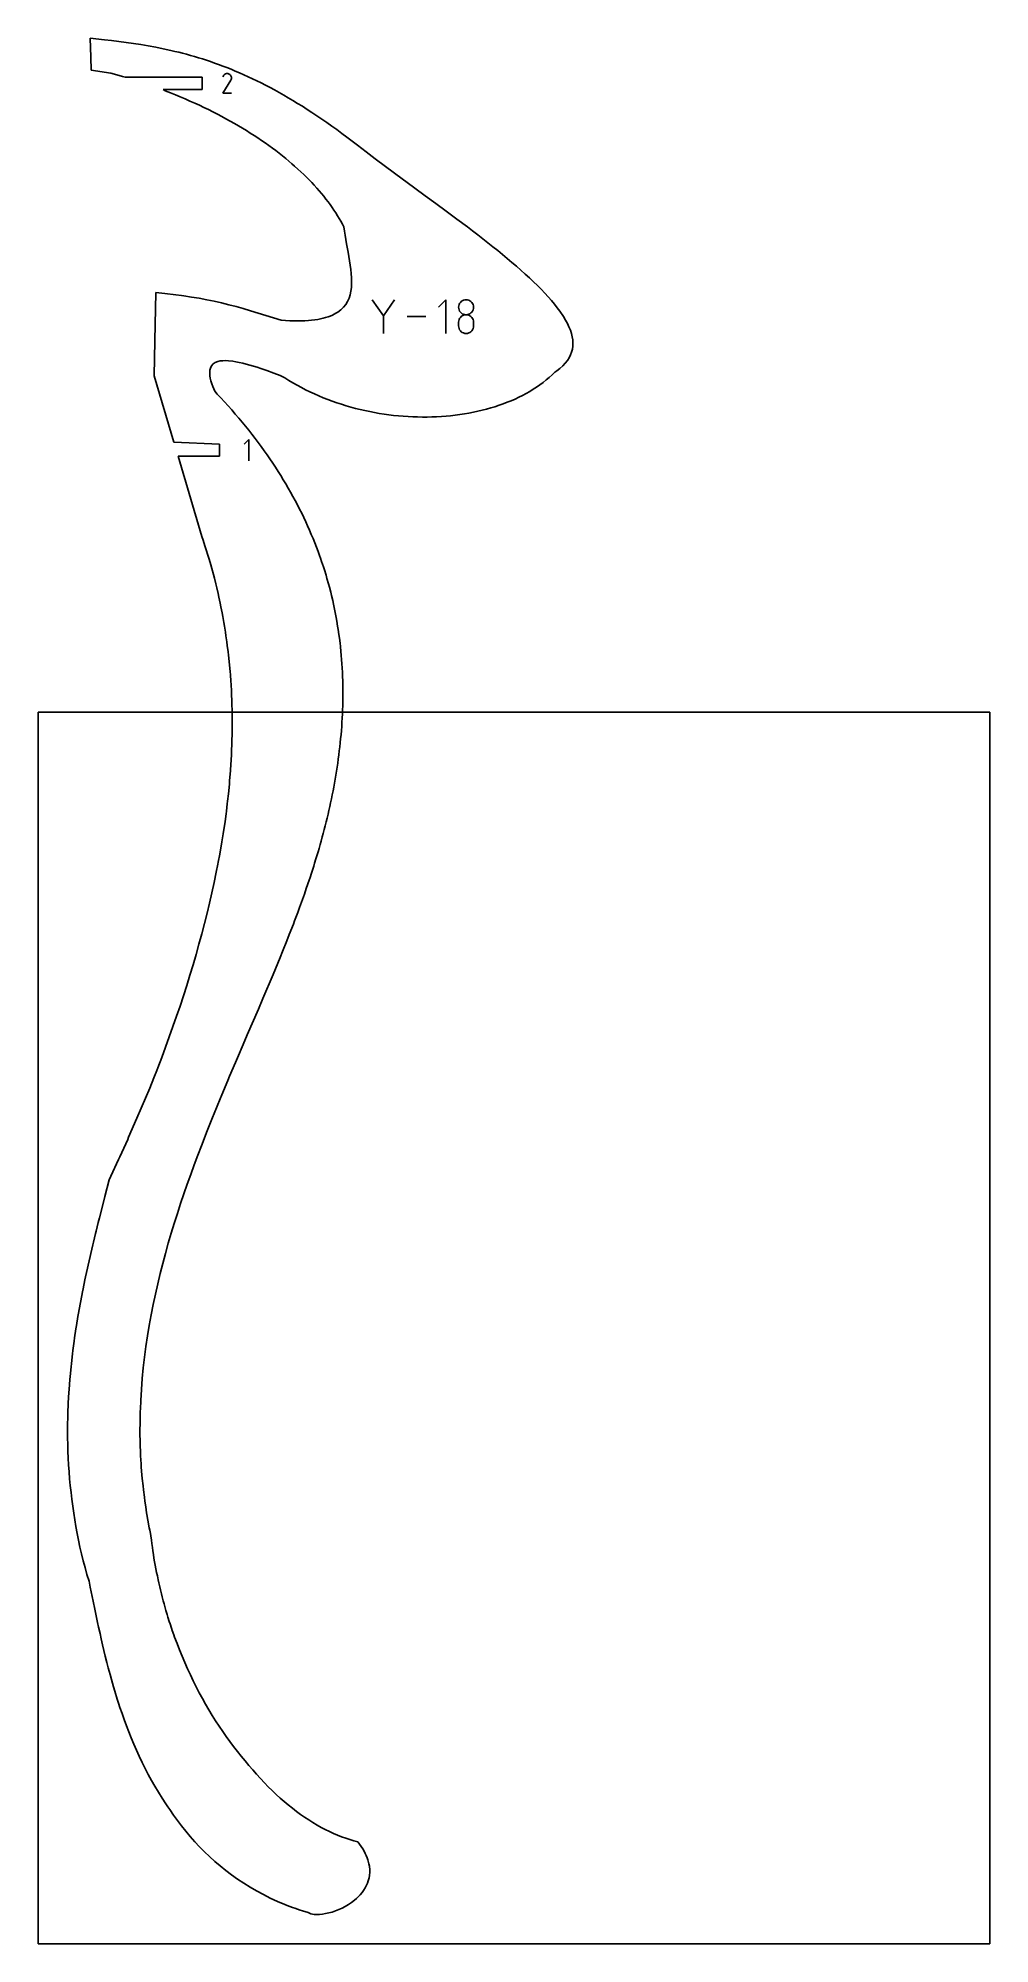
# Model space of a CAD drawing. Extents: x 0 to 216, y 0 to 432.
import ezdxf

# ---------------------------------------------------------------- set-up
doc = ezdxf.new("R2010")
doc.units = 0

msp = doc.modelspace()

# ---------------------------------------------------------------- linework, layer by layer
at = {"layer": 'annotation', "color": 1}
for p, q in [((42.023501, 423.800448), (41.894377, 423.552752)), ((42.125971, 423.945752), (42.023501, 423.800448)), ((42.248912, 424.067047), (42.125971, 423.945752)), ((42.388585, 424.163362), (42.248912, 424.067047)), ((42.541251, 424.233726), (42.388585, 424.163362)), ((42.703171, 424.277166), (42.541251, 424.233726)), ((42.870606, 424.292712), (42.703171, 424.277166)), ((43.039817, 424.279393), (42.870606, 424.292712)), ((43.207065, 424.236237), (43.039817, 424.279393)), ((43.36861, 424.162272), (43.207065, 424.236237)), ((43.513095, 424.059674), (43.36861, 424.162272)), ((43.36861, 424.162272), (43.36861, 424.162272)), ((43.6339, 423.936557), (43.513095, 424.059674)), ((43.729951, 423.796694), (43.6339, 423.936557)), ((43.800174, 423.643859), (43.729951, 423.796694)), ((41.8916, 419.864809), (43.708775, 422.790227)), ((43.85817, 419.864809), (41.8916, 419.864809)), ((43.708775, 422.790227), (43.710947, 422.792915)), ((43.708775, 422.790227), (43.708775, 422.790227)), ((43.710947, 422.792915), (43.71303, 422.795626)), ((43.71303, 422.795626), (43.715038, 422.798383)), ((43.715038, 422.798383), (43.716984, 422.801208)), ((43.716984, 422.801208), (43.718882, 422.804125)), ((43.718882, 422.804125), (43.720746, 422.807156)), ((43.720746, 422.807156), (43.722589, 422.810324)), ((43.722589, 422.810324), (43.724426, 422.813652)), ((43.724426, 422.813652), (43.726269, 422.817163)), ((43.726269, 422.817163), (43.8013, 422.97826)), ((43.726269, 422.817163), (43.726269, 422.817163)), ((43.843494, 423.481824), (43.800174, 423.643859)), ((43.8013, 422.97826), (43.845132, 423.145252)), ((43.858838, 423.314364), (43.843494, 423.481824)), ((43.845132, 423.145252), (43.858838, 423.314364)), ((78.310138, 369.304056), (75.754089, 373.000452)), ((80.865707, 373.000452), (78.310138, 369.304056)), ((92.506809, 373.000212), (90.803256, 371.296179)), ((92.506809, 365.33735), (92.506809, 373.000212)), ((95.486746, 371.88339), (95.407599, 371.596308)), ((95.612746, 372.147991), (95.486746, 371.88339)), ((95.780762, 372.385242), (95.612746, 372.147991)), ((95.985955, 372.590274), (95.780762, 372.385242)), ((96.223491, 372.758219), (95.985955, 372.590274)), ((96.48853, 372.884208), (96.223491, 372.758219)), ((96.776236, 372.963371), (96.48853, 372.884208)), ((97.081772, 372.990841), (96.776236, 372.963371)), ((97.387308, 372.963371), (97.081772, 372.990841)), ((97.081772, 372.990841), (97.081772, 372.990841)), ((97.675014, 372.884208), (97.387308, 372.963371)), ((97.940053, 372.758219), (97.675014, 372.884208)), ((98.177589, 372.590274), (97.940053, 372.758219)), ((98.382782, 372.385242), (98.177589, 372.590274)), ((98.550798, 372.147991), (98.382782, 372.385242)), ((98.676798, 371.88339), (98.550798, 372.147991)), ((98.755945, 371.596308), (98.676798, 371.88339)), ((78.310138, 369.601517), (78.310138, 365.337109)), ((87.930163, 369.168781), (83.740241, 369.168781)), ((95.407599, 371.596308), (95.380142, 371.291614)), ((95.380142, 371.291614), (95.380142, 371.291614)), ((95.380142, 371.291614), (95.407615, 370.985489)), ((95.407599, 368.19001), (95.380142, 367.884028)), ((95.380142, 367.884028), (95.380142, 367.036337)), ((95.486746, 368.478095), (95.407599, 368.19001)), ((95.407615, 370.985489), (95.486802, 370.697293)), ((95.612746, 368.743449), (95.486746, 368.478095)), ((95.486802, 370.697293), (95.612853, 370.431855)), ((95.780762, 368.98124), (95.612746, 368.743449)), ((95.612853, 370.431855), (95.78092, 370.194004)), ((95.985955, 369.186634), (95.780762, 368.98124)), ((95.78092, 370.194004), (95.986153, 369.98857)), ((96.223491, 369.354799), (95.985955, 369.186634)), ((95.986153, 369.98857), (96.223704, 369.820381)), ((96.48853, 369.4809), (96.223491, 369.354799)), ((96.223704, 369.820381), (96.488724, 369.694267)), ((96.776236, 369.560105), (96.48853, 369.4809)), ((96.488724, 369.694267), (96.776363, 369.615057)), ((97.081772, 369.587581), (96.776236, 369.560105)), ((96.776363, 369.615057), (97.081772, 369.587581)), ((97.081772, 369.587581), (97.387181, 369.615057)), ((97.387308, 369.560121), (97.081772, 369.587581)), ((97.081772, 369.587581), (97.081772, 369.587581)), ((97.081772, 369.587581), (97.081772, 369.587581)), ((97.387181, 369.615057), (97.67482, 369.694267)), ((97.675014, 369.480955), (97.387308, 369.560121)), ((97.67482, 369.694267), (97.93984, 369.820381)), ((97.940053, 369.354905), (97.675014, 369.480955)), ((97.93984, 369.820381), (98.177391, 369.98857)), ((98.177589, 369.186792), (97.940053, 369.354905)), ((98.177391, 369.98857), (98.382624, 370.194004)), ((98.382782, 368.981438), (98.177589, 369.186792)), ((98.382624, 370.194004), (98.550691, 370.431855)), ((98.550798, 368.743663), (98.382782, 368.981438)), ((98.550691, 370.431855), (98.676742, 370.697293)), ((98.676798, 368.478288), (98.550798, 368.743663)), ((98.676742, 370.697293), (98.755929, 370.985489)), ((98.755945, 368.190137), (98.676798, 368.478288)), ((98.755929, 370.985489), (98.783402, 371.291614)), ((98.783402, 371.291614), (98.755945, 371.596308)), ((98.783402, 367.884028), (98.755945, 368.190137)), ((98.783402, 371.291614), (98.783402, 371.291614)), ((98.783402, 367.036337), (98.783402, 367.884028)), ((98.783402, 367.884028), (98.783402, 367.884028)), ((95.380142, 367.036337), (95.380142, 367.036337)), ((95.380142, 367.036337), (95.407615, 366.730377)), ((95.407615, 366.730377), (95.486802, 366.442623)), ((95.486802, 366.442623), (95.612853, 366.177824)), ((95.612853, 366.177824), (95.78092, 365.940731)), ((95.78092, 365.940731), (95.986153, 365.736094)), ((95.986153, 365.736094), (96.223704, 365.568664)), ((96.223704, 365.568664), (96.488724, 365.443189)), ((96.488724, 365.443189), (96.776363, 365.364421)), ((96.776363, 365.364421), (97.081772, 365.337109)), ((97.081772, 365.337109), (97.387181, 365.364421)), ((97.081772, 365.337109), (97.081772, 365.337109)), ((97.387181, 365.364421), (97.67482, 365.443189)), ((97.67482, 365.443189), (97.93984, 365.568664)), ((97.93984, 365.568664), (98.177391, 365.736094)), ((98.177391, 365.736094), (98.382624, 365.940731)), ((98.382624, 365.940731), (98.550691, 366.177824)), ((98.550691, 366.177824), (98.676742, 366.442623)), ((98.676742, 366.442623), (98.755929, 366.730377)), ((98.755929, 366.730377), (98.783402, 367.036337)), ((47.784134, 341.267373), (46.717033, 340.199971)), ((47.784134, 336.467373), (47.784134, 341.267373))]:
    msp.add_line(p, q, dxfattribs=at)
at = {"layer": 'boundary', "color": 5}
for p, q in [((15.040359, 431.98306), (11.820228, 432.339504)), ((11.820228, 432.339504), (11.994324, 428.041699)), ((11.994324, 428.041699), (12.066761, 425.034757)), ((16.666548, 431.792346), (15.040359, 431.98306)), ((18.303975, 431.589064), (16.666548, 431.792346)), ((19.953281, 431.369939), (18.303975, 431.589064)), ((21.615202, 431.131824), (19.953281, 431.369939)), ((23.29015, 430.871573), (21.615202, 431.131824)), ((24.978934, 430.586024), (23.29015, 430.871573)), ((26.682327, 430.271825), (24.978934, 430.586024)), ((28.401096, 429.925896), (26.682327, 430.271825)), ((30.136153, 429.545271), (28.401096, 429.925896)), ((31.010083, 429.340827), (30.136153, 429.545271)), ((31.888492, 429.126546), (31.010083, 429.340827)), ((32.7713, 428.901967), (31.888492, 429.126546)), ((33.658852, 428.666659), (32.7713, 428.901967)), ((34.551201, 428.420287), (33.658852, 428.666659)), ((35.448506, 428.16248), (34.551201, 428.420287)), ((36.350857, 427.892781), (35.448506, 428.16248)), ((12.066761, 425.034757), (16.493326, 424.382168)), ((16.493326, 424.382168), (17.838316, 424.016094)), ((17.838316, 424.016094), (19.12587, 423.642983)), ((37.258522, 427.610928), (36.350857, 427.892781)), ((38.171429, 427.316352), (37.258522, 427.610928)), ((39.089893, 427.008768), (38.171429, 427.316352)), ((40.013931, 426.687853), (39.089893, 427.008768)), ((40.943881, 426.353089), (40.013931, 426.687853)), ((41.879755, 426.004118), (40.943881, 426.353089)), ((42.821805, 425.640671), (41.879755, 426.004118)), ((43.770183, 425.262166), (42.821805, 425.640671)), ((44.724923, 424.86842), (43.770183, 425.262166)), ((45.686381, 424.458873), (44.724923, 424.86842)), ((46.654588, 424.033451), (45.686381, 424.458873)), ((47.629886, 423.59136), (46.654588, 424.033451)), ((19.12587, 423.642983), (19.763055, 423.451832)), ((19.763055, 423.451832), (37.21347, 423.451833)), ((37.21347, 420.705833), (28.35377, 420.705833)), ((28.35377, 420.705833), (28.853735, 420.363682)), ((28.853735, 420.363682), (30.000114, 419.918916)), ((30.000114, 419.918916), (31.131855, 419.46715)), ((31.131855, 419.46715), (32.24891, 419.007996)), ((37.21347, 423.451833), (37.21347, 420.705833)), ((48.612307, 423.132632), (47.629886, 423.59136)), ((49.602116, 422.656526), (48.612307, 423.132632)), ((50.59939, 422.16299), (49.602116, 422.656526)), ((51.604387, 421.651324), (50.59939, 422.16299)), ((52.617354, 421.121366), (51.604387, 421.651324)), ((53.638401, 420.572848), (52.617354, 421.121366)), ((54.667777, 420.005241), (53.638401, 420.572848)), ((55.705647, 419.418041), (54.667777, 420.005241)), ((56.752243, 418.811198), (55.705647, 419.418041)), ((32.24891, 419.007996), (33.351347, 418.541963)), ((33.351347, 418.541963), (34.439197, 418.068977)), ((34.439197, 418.068977), (35.512454, 417.589331)), ((35.512454, 417.589331), (36.571176, 417.103143)), ((36.571176, 417.103143), (37.615235, 416.610536)), ((37.615235, 416.610536), (38.644809, 416.111703)), ((38.644809, 416.111703), (39.659899, 415.606695)), ((39.659899, 415.606695), (40.660331, 415.095608)), ((40.660331, 415.095608), (41.646179, 414.578849)), ((57.807645, 418.184104), (56.752243, 418.811198)), ((58.872229, 417.536559), (57.807645, 418.184104)), ((59.946083, 416.868183), (58.872229, 417.536559)), ((61.029546, 416.178421), (59.946083, 416.868183)), ((62.122736, 415.467238), (61.029546, 416.178421)), ((63.225749, 414.734042), (62.122736, 415.467238)), ((41.646179, 414.578849), (42.617492, 414.056351)), ((42.617492, 414.056351), (43.574292, 413.52838)), ((43.574292, 413.52838), (44.516384, 412.994885)), ((44.516384, 412.994885), (45.443927, 412.45635)), ((45.443927, 412.45635), (46.356813, 411.912536)), ((46.356813, 411.912536), (47.255059, 411.363756)), ((47.255059, 411.363756), (48.138736, 410.810155)), ((48.138736, 410.810155), (49.007622, 410.251953)), ((64.338912, 413.978423), (63.225749, 414.734042)), ((65.462422, 413.200262), (64.338912, 413.978423)), ((66.596638, 412.399139), (65.462422, 413.200262)), ((67.741527, 411.574614), (66.596638, 412.399139)), ((68.897391, 410.726358), (67.741527, 411.574614)), ((70.064376, 409.854044), (68.897391, 410.726358)), ((49.007622, 410.251953), (49.86177, 409.689233)), ((49.86177, 409.689233), (50.701176, 409.121972)), ((50.701176, 409.121972), (51.525801, 408.550689)), ((51.525801, 408.550689), (52.335665, 407.975118)), ((52.335665, 407.975118), (53.130716, 407.395564)), ((53.130716, 407.395564), (53.910698, 406.812292)), ((53.910698, 406.812292), (54.675919, 406.225302)), ((71.242829, 408.957477), (70.064376, 409.854044)), ((72.432965, 408.036054), (71.242829, 408.957477)), ((74.409628, 406.508571), (72.432965, 408.036054)), ((76.479035, 404.937555), (74.409628, 406.508571)), ((54.675919, 406.225302), (55.426084, 405.634837)), ((55.426084, 405.634837), (56.161313, 405.04087)), ((56.161313, 405.04087), (56.881407, 404.443732)), ((56.881407, 404.443732), (57.58649, 403.843372)), ((57.58649, 403.843372), (58.176219, 403.327649)), ((58.176219, 403.327649), (58.94594, 402.634582)), ((58.94594, 402.634582), (59.600718, 402.026348)), ((80.851082, 401.681491), (76.479035, 404.937555)), ((59.600718, 402.026348), (60.239995, 401.415563)), ((60.239995, 401.415563), (60.863521, 400.802177)), ((60.863521, 400.802177), (61.471551, 400.186834)), ((61.471551, 400.186834), (62.063993, 399.56917)), ((62.063993, 399.56917), (62.640615, 398.949641)), ((62.640615, 398.949641), (63.201563, 398.328108)), ((63.201563, 398.328108), (63.746604, 397.705027)), ((85.457915, 398.299076), (80.851082, 401.681491)), ((87.819694, 396.570358), (85.457915, 398.299076)), ((63.746604, 397.705027), (64.275764, 397.080172)), ((64.275764, 397.080172), (64.789031, 396.454046)), ((64.789031, 396.454046), (65.286438, 395.826481)), ((65.286438, 395.826481), (65.767578, 395.197817)), ((65.767578, 395.197817), (66.232822, 394.568101)), ((66.232822, 394.568101), (66.681966, 393.937376)), ((66.681966, 393.937376), (67.114908, 393.306086)), ((90.204067, 394.821743), (87.819694, 396.570358)), ((92.598327, 393.05721), (90.204067, 394.821743)), ((67.114908, 393.306086), (67.531588, 392.673934)), ((67.531588, 392.673934), (67.932059, 392.04145)), ((67.932059, 392.04145), (68.316058, 391.408524)), ((68.316058, 391.408524), (68.683939, 390.775295)), ((68.683939, 390.775295), (69.035247, 390.142054)), ((69.035247, 390.142054), (69.370089, 389.508717)), ((69.370089, 389.508717), (69.484426, 388.577763)), ((94.989628, 391.280488), (92.598327, 393.05721)), ((97.364759, 389.495382), (94.989628, 391.280488)), ((98.542091, 388.60087), (97.364759, 389.495382)), ((69.484426, 388.577763), (69.618751, 387.623612)), ((69.618751, 387.623612), (69.774166, 386.657743)), ((69.774166, 386.657743), (69.944742, 385.683479)), ((69.944742, 385.683479), (70.297148, 383.771908)), ((99.71016, 387.705609), (98.542091, 388.60087)), ((100.867473, 386.810162), (99.71016, 387.705609)), ((102.012214, 385.915091), (100.867473, 386.810162)), ((103.142375, 385.02059), (102.012214, 385.915091)), ((104.256355, 384.127338), (103.142375, 385.02059)), ((70.297148, 383.771908), (70.64286, 381.82494)), ((70.64286, 381.82494), (70.805334, 380.802684)), ((70.805334, 380.802684), (70.935011, 379.847807)), ((105.352414, 383.23578), (104.256355, 384.127338)), ((106.428647, 382.346213), (105.352414, 383.23578)), ((107.483179, 381.45938), (106.428647, 382.346213)), ((108.514249, 380.575446), (107.483179, 381.45938)), ((109.519817, 379.6951), (108.514249, 380.575446)), ((70.935011, 379.847807), (71.035715, 378.907673)), ((71.035715, 378.907673), (71.1011, 377.985492)), ((71.118446, 376.574322), (71.065956, 375.745144)), ((71.1011, 377.985492), (71.124626, 377.084657)), ((71.124626, 377.084657), (71.118446, 376.574322)), ((110.498254, 378.818691), (109.519817, 379.6951)), ((111.447487, 377.946715), (110.498254, 378.818691)), ((112.365567, 377.079576), (111.447487, 377.946715)), ((113.250647, 376.217758), (112.365567, 377.079576)), ((114.100759, 375.361623), (113.250647, 376.217758)), ((26.718072, 374.607881), (26.491192, 363.69925)), ((27.370392, 374.544831), (26.718072, 374.607881)), ((28.730494, 374.413549), (27.370392, 374.544831)), ((29.326234, 374.346469), (28.730494, 374.413549)), ((30.667915, 374.195551), (29.326234, 374.346469)), ((31.215555, 374.124611), (30.667915, 374.195551)), ((32.539149, 373.953256), (31.215555, 374.124611)), ((33.045922, 373.878655), (32.539149, 373.953256)), ((34.825136, 373.608069), (33.045922, 373.878655)), ((36.561308, 373.312303), (34.825136, 373.608069)), ((38.262624, 372.990862), (36.561308, 373.312303)), ((39.937445, 372.643092), (38.262624, 372.990862)), ((41.594223, 372.268649), (39.937445, 372.643092)), ((43.241605, 371.866838), (41.594223, 372.268649)), ((44.888204, 371.43723), (43.241605, 371.866838)), ((69.79634, 371.938545), (69.296778, 371.302184)), ((70.205509, 372.620929), (69.79634, 371.938545)), ((70.530685, 373.346066), (70.205509, 372.620929)), ((70.778163, 374.110681), (70.530685, 373.346066)), ((70.954446, 374.911475), (70.778163, 374.110681)), ((71.065956, 375.745144), (70.954446, 374.911475)), ((114.914027, 374.511778), (114.100759, 375.361623)), ((115.688476, 373.668718), (114.914027, 374.511778)), ((116.422191, 372.832582), (115.688476, 373.668718)), ((117.113028, 372.00407), (116.422191, 372.832582)), ((117.759174, 371.183688), (117.113028, 372.00407)), ((46.543049, 370.979379), (44.888204, 371.43723)), ((48.214805, 370.492571), (46.543049, 370.979379)), ((49.912537, 369.976397), (48.214805, 370.492571)), ((51.645268, 369.430358), (49.912537, 369.976397)), ((53.422313, 368.853979), (51.645268, 369.430358)), ((55.099736, 368.344969), (53.422313, 368.853979)), ((56.102333, 368.270836), (55.099736, 368.344969)), ((57.065419, 368.217951), (56.102333, 368.270836)), ((57.989548, 368.185991), (57.065419, 368.217951)), ((58.875353, 368.174537), (57.989548, 368.185991)), ((59.723247, 368.183054), (58.875353, 368.174537)), ((60.534149, 368.211224), (59.723247, 368.183054)), ((61.308511, 368.258668), (60.534149, 368.211224)), ((62.047089, 368.324914), (61.308511, 368.258668)), ((62.750354, 368.409655), (62.047089, 368.324914)), ((63.419072, 368.512361), (62.750354, 368.409655)), ((64.054071, 368.632694), (63.419072, 368.512361)), ((64.655961, 368.770231), (64.054071, 368.632694)), ((65.225336, 368.924595), (64.655961, 368.770231)), ((65.763022, 369.095324), (65.225336, 368.924595)), ((66.269711, 369.282015), (65.763022, 369.095324)), ((66.746168, 369.484268), (66.269711, 369.282015)), ((67.56424, 369.90479), (66.746168, 369.484268)), ((68.001346, 370.180562), (67.56424, 369.90479)), ((68.70042, 370.715178), (68.001346, 370.180562)), ((69.296778, 371.302184), (68.70042, 370.715178)), ((118.358717, 370.3716), (117.759174, 371.183688)), ((119.166039, 369.17041), (118.358717, 370.3716)), ((119.640128, 368.381509), (119.166039, 369.17041)), ((120.060635, 367.60255), (119.640128, 368.381509)), ((120.42547, 366.834065), (120.060635, 367.60255)), ((26.491192, 363.69925), (26.319854, 355.691501)), ((120.732887, 366.076455), (120.42547, 366.834065)), ((120.980561, 365.330205), (120.732887, 366.076455)), ((121.162853, 364.595536), (120.980561, 365.330205)), ((121.269369, 363.872451), (121.162853, 364.595536)), ((121.309598, 363.162074), (121.269369, 363.872451)), ((40.183498, 358.740231), (40.799792, 358.98194)), ((40.799792, 358.98194), (41.324383, 359.099359)), ((41.324383, 359.099359), (41.899192, 359.165172)), ((41.899192, 359.165172), (42.519411, 359.183135)), ((42.519411, 359.183135), (43.180546, 359.156603)), ((43.180546, 359.156603), (44.132207, 359.053718)), ((44.132207, 359.053718), (44.872678, 358.936924)), ((44.872678, 358.936924), (45.638694, 358.787518)), ((119.572812, 358.5801), (120.050444, 359.189843)), ((120.050444, 359.189843), (120.448416, 359.815188)), ((120.448416, 359.815188), (120.768798, 360.455693)), ((120.768798, 360.455693), (121.013078, 361.111193)), ((121.013078, 361.111193), (121.183414, 361.781121)), ((121.183414, 361.781121), (121.281628, 362.464805)), ((121.281628, 362.464805), (121.309598, 363.162074)), ((26.319854, 355.691501), (30.771001, 340.71324)), ((38.91709, 356.419378), (38.961602, 356.99668)), ((38.959884, 355.762301), (38.91709, 356.419378)), ((39.060937, 355.163631), (38.959884, 355.762301)), ((38.961602, 356.99668), (39.088865, 357.497714)), ((39.198705, 354.619594), (39.060937, 355.163631)), ((39.088865, 357.497714), (39.334264, 357.993678)), ((39.419495, 353.91569), (39.198705, 354.619594)), ((39.334264, 357.993678), (39.737407, 358.439695)), ((39.737407, 358.439695), (40.183498, 358.740231)), ((45.638694, 358.787518), (46.425452, 358.609122)), ((46.425452, 358.609122), (47.228437, 358.405296)), ((47.228437, 358.405296), (48.042782, 358.179791)), ((48.042782, 358.179791), (48.863753, 357.935925)), ((48.863753, 357.935925), (49.686646, 357.677471)), ((49.686646, 357.677471), (50.506451, 357.40802)), ((50.506451, 357.40802), (51.903996, 356.923772)), ((51.903996, 356.923772), (53.459005, 356.363393)), ((53.459005, 356.363393), (54.90831, 355.826604)), ((54.90831, 355.826604), (55.947476, 355.25016)), ((55.947476, 355.25016), (56.869479, 354.673406)), ((56.869479, 354.673406), (57.804667, 354.116067)), ((114.558935, 354.227811), (115.264077, 354.78352)), ((115.264077, 354.78352), (115.946525, 355.358393)), ((115.946525, 355.358393), (116.605639, 355.952152)), ((116.605639, 355.952152), (117.240894, 356.564932)), ((117.240894, 356.564932), (117.656982, 356.8586)), ((117.656982, 356.8586), (118.371563, 357.409806)), ((118.371563, 357.409806), (119.013819, 357.986718)), ((119.013819, 357.986718), (119.572812, 358.5801)), ((39.661948, 353.277912), (39.419495, 353.91569)), ((39.869149, 352.784476), (39.661948, 353.277912)), ((40.10387, 352.267151), (39.869149, 352.784476)), ((40.578139, 351.6009), (40.10387, 352.267151)), ((41.432648, 350.698751), (40.578139, 351.6009)), ((42.273125, 349.793848), (41.432648, 350.698751)), ((57.804667, 354.116067), (58.752631, 353.578228)), ((58.752631, 353.578228), (59.712761, 353.059925)), ((59.712761, 353.059925), (60.684661, 352.560906)), ((60.684661, 352.560906), (61.667726, 352.081324)), ((61.667726, 352.081324), (62.661361, 351.621087)), ((62.661361, 351.621087), (63.665167, 351.180279)), ((63.665167, 351.180279), (64.678683, 350.759016)), ((64.678683, 350.759016), (65.701135, 350.357005)), ((65.701135, 350.357005), (66.732064, 349.974419)), ((107.299145, 350.080097), (108.179178, 350.464977)), ((108.179178, 350.464977), (109.042275, 350.868883)), ((109.042275, 350.868883), (109.887985, 351.291772)), ((109.887985, 351.291772), (110.715619, 351.733688)), ((110.715619, 351.733688), (111.524432, 352.194498)), ((111.524432, 352.194498), (112.313792, 352.67443)), ((112.313792, 352.67443), (113.083131, 353.173264)), ((113.083131, 353.173264), (113.831743, 353.690982)), ((113.831743, 353.690982), (114.558935, 354.227811)), ((43.099687, 348.886245), (42.273125, 349.793848)), ((43.912266, 347.976007), (43.099687, 348.886245)), ((44.710878, 347.063165), (43.912266, 347.976007)), ((45.495677, 346.147856), (44.710878, 347.063165)), ((46.2666, 345.230135), (45.495677, 346.147856)), ((66.732064, 349.974419), (67.770942, 349.611278)), ((67.770942, 349.611278), (68.817263, 349.267528)), ((68.817263, 349.267528), (69.870357, 348.943109)), ((69.870357, 348.943109), (70.929763, 348.638081)), ((70.929763, 348.638081), (71.994859, 348.352424)), ((71.994859, 348.352424), (73.065043, 348.086042)), ((73.065043, 348.086042), (74.139727, 347.839092)), ((74.139727, 347.839092), (75.218465, 347.611463)), ((75.218465, 347.611463), (76.300488, 347.403131)), ((76.300488, 347.403131), (77.385351, 347.214082)), ((77.385351, 347.214082), (78.472439, 347.044409)), ((78.472439, 347.044409), (79.561054, 346.893946)), ((79.561054, 346.893946), (80.650792, 346.762871)), ((80.650792, 346.762871), (81.740766, 346.65098)), ((81.740766, 346.65098), (82.830618, 346.558354)), ((82.830618, 346.558354), (83.91964, 346.484965)), ((83.91964, 346.484965), (85.00724, 346.430864)), ((85.00724, 346.430864), (86.092779, 346.395971)), ((86.092779, 346.395971), (87.175646, 346.380202)), ((87.175646, 346.380202), (88.255186, 346.383624)), ((88.255186, 346.383624), (89.330845, 346.406344)), ((89.330845, 346.406344), (90.40202, 346.448097)), ((90.40202, 346.448097), (91.467936, 346.509063)), ((91.467936, 346.509063), (92.528134, 346.589234)), ((92.528134, 346.589234), (93.58183, 346.688372)), ((93.58183, 346.688372), (94.628452, 346.806781)), ((94.628452, 346.806781), (95.667394, 346.944256)), ((95.667394, 346.944256), (96.698081, 347.100753)), ((96.698081, 347.100753), (97.719608, 347.276363)), ((97.719608, 347.276363), (98.731675, 347.47113)), ((98.731675, 347.47113), (99.733391, 347.684924)), ((99.733391, 347.684924), (100.724187, 347.917732)), ((100.724187, 347.917732), (101.703429, 348.169541)), ((101.703429, 348.169541), (102.670407, 348.440477)), ((102.670407, 348.440477), (103.624522, 348.730319)), ((103.624522, 348.730319), (104.565102, 349.039274)), ((104.565102, 349.039274), (105.491534, 349.367318)), ((105.491534, 349.367318), (106.403096, 349.714165)), ((106.403096, 349.714165), (107.299145, 350.080097)), ((47.023596, 344.31003), (46.2666, 345.230135)), ((47.766838, 343.387543), (47.023596, 344.31003)), ((48.496268, 342.462848), (47.766838, 343.387543)), ((49.211934, 341.536056), (48.496268, 342.462848)), ((30.771001, 340.71324), (41.124035, 340.240374)), ((41.124035, 337.494373), (31.781785, 337.494373)), ((31.781785, 337.494373), (37.131387, 319.296316)), ((41.124035, 340.240374), (41.124035, 337.494373)), ((49.913924, 340.607086), (49.211934, 341.536056)), ((50.602259, 339.676056), (49.913924, 340.607086)), ((51.276932, 338.743092), (50.602259, 339.676056)), ((51.937955, 337.808118), (51.276932, 338.743092)), ((52.585422, 336.871244), (51.937955, 337.808118)), ((53.219379, 335.932735), (52.585422, 336.871244)), ((53.839842, 334.992364), (53.219379, 335.932735)), ((54.44691, 334.050349), (53.839842, 334.992364)), ((55.040505, 333.106691), (54.44691, 334.050349)), ((55.620822, 332.161469), (55.040505, 333.106691)), ((56.187808, 331.214764), (55.620822, 332.161469)), ((56.741541, 330.266579), (56.187808, 331.214764)), ((57.282169, 329.317009), (56.741541, 330.266579)), ((57.809607, 328.366189), (57.282169, 329.317009)), ((58.323955, 327.414031), (57.809607, 328.366189)), ((58.825334, 326.460607), (58.323955, 327.414031)), ((59.313699, 325.506183), (58.825334, 326.460607)), ((59.789148, 324.550645), (59.313699, 325.506183)), ((60.251771, 323.594065), (59.789148, 324.550645)), ((60.701597, 322.636402), (60.251771, 323.594065)), ((61.138779, 321.677878), (60.701597, 322.636402)), ((61.563199, 320.718527), (61.138779, 321.677878)), ((61.975115, 319.758441), (61.563199, 320.718527)), ((37.131387, 319.296316), (37.423593, 318.423612)), ((37.423593, 318.423612), (37.848477, 317.154465)), ((37.848477, 317.154465), (38.122427, 316.28409)), ((38.122427, 316.28409), (38.524822, 315.005251)), ((62.374453, 318.797564), (61.975115, 319.758441)), ((62.761405, 317.835884), (62.374453, 318.797564)), ((63.136019, 316.873704), (62.761405, 317.835884)), ((63.498215, 315.910894), (63.136019, 316.873704)), ((63.848315, 314.947577), (63.498215, 315.910894)), ((38.524822, 315.005251), (38.780658, 314.137983)), ((38.780658, 314.137983), (39.160775, 312.848772)), ((39.160775, 312.848772), (39.398488, 311.985307)), ((39.398488, 311.985307), (39.756144, 310.685309)), ((64.060069, 314.351782), (63.848315, 314.947577)), ((64.307507, 313.61647), (64.060069, 314.351782)), ((64.707922, 312.426791), (64.307507, 313.61647)), ((64.939327, 311.684033), (64.707922, 312.426791)), ((65.308136, 310.500716), (64.939327, 311.684033)), ((39.756144, 310.685309), (39.97609, 309.826289)), ((39.97609, 309.826289), (40.311493, 308.514818)), ((40.311493, 308.514818), (40.513843, 307.660914)), ((40.513843, 307.660914), (40.826945, 306.337454)), ((65.523461, 309.750376), (65.308136, 310.500716)), ((65.861404, 308.574007), (65.523461, 309.750376)), ((66.060706, 307.815986), (65.861404, 308.574007)), ((66.368521, 306.647181), (66.060706, 307.815986)), ((40.826945, 306.337454), (41.011918, 305.489306)), ((41.011918, 305.489306), (41.302749, 304.153489)), ((41.302749, 304.153489), (41.470668, 303.311661)), ((41.470668, 303.311661), (41.739021, 301.962921)), ((66.551755, 305.8814), (66.368521, 306.647181)), ((66.83013, 304.720515), (66.551755, 305.8814)), ((66.99734, 303.946946), (66.83013, 304.720515)), ((67.247137, 302.794638), (66.99734, 303.946946)), ((67.398175, 302.013174), (67.247137, 302.794638)), ((41.739021, 301.962921), (41.890286, 301.127996)), ((41.890286, 301.127996), (42.136321, 299.765814)), ((42.136321, 299.765814), (42.271257, 298.938349)), ((42.271257, 298.938349), (42.494746, 297.562505)), ((67.620091, 300.869911), (67.398175, 302.013174)), ((67.755051, 300.080608), (67.620091, 300.869911)), ((67.949968, 298.946803), (67.755051, 300.080608)), ((68.068806, 298.149628), (67.949968, 298.946803)), ((42.494746, 297.562505), (42.613775, 296.743033)), ((42.613775, 296.743033), (42.814674, 295.352928)), ((42.814674, 295.352928), (42.918187, 294.541985)), ((42.918187, 294.541985), (43.096318, 293.137261)), ((68.237513, 297.025804), (68.068806, 298.149628)), ((68.340237, 296.220748), (68.237513, 297.025804)), ((68.48363, 295.107263), (68.340237, 296.220748)), ((68.570205, 294.294451), (68.48363, 295.107263)), ((68.689115, 293.191781), (68.570205, 294.294451)), ((43.096318, 293.137261), (43.184785, 292.335358)), ((43.184785, 292.335358), (43.340158, 290.915592)), ((43.340158, 290.915592), (43.414057, 290.123196)), ((43.414057, 290.123196), (43.546476, 288.688128)), ((68.759537, 292.3712), (68.689115, 293.191781)), ((68.854889, 291.279786), (68.759537, 292.3712)), ((68.909227, 290.451539), (68.854889, 291.279786)), ((68.981796, 289.37167), (68.909227, 290.451539)), ((43.546476, 288.688128), (43.606262, 287.905753)), ((43.606262, 287.905753), (43.715637, 286.45489)), ((43.715637, 286.45489), (43.761816, 285.683002)), ((43.761816, 285.683002), (43.84783, 284.216074)), ((69.020026, 288.535885), (68.981796, 289.37167)), ((69.070744, 287.468052), (69.020026, 288.535885)), ((69.092975, 286.624796), (69.070744, 287.468052)), ((69.122867, 285.569295), (69.092975, 286.624796)), ((69.129096, 284.718769), (69.122867, 285.569295)), ((43.84783, 284.216074), (43.880956, 283.455137)), ((43.880956, 283.455137), (43.943748, 281.971697)), ((43.943748, 281.971697), (43.964354, 281.22215)), ((43.964354, 281.22215), (44.003615, 279.721912)), ((69.094319, 280.92386), (69.119825, 281.788442)), ((69.119825, 281.788442), (69.129143, 282.818226)), ((69.138842, 283.6759), (69.129096, 284.718769)), ((69.129143, 282.818226), (69.138842, 283.6759)), ((44.003615, 279.721912), (44.012224, 278.984218)), ((44.012224, 278.984218), (44.027722, 277.466857)), ((44.024962, 276.741478), (44.016849, 275.206683)), ((44.027722, 277.466857), (44.024962, 276.741478)), ((68.862578, 276.166436), (68.923872, 277.155287)), ((68.923872, 277.155287), (68.980632, 278.033216)), ((68.980632, 278.033216), (69.025532, 279.036004)), ((69.025532, 279.036004), (69.066753, 279.907381)), ((69.066753, 279.907381), (69.094319, 280.92386)), ((43.971037, 272.94148), (43.947172, 272.241998)), ((44.003228, 274.494055), (43.971037, 272.94148)), ((44.016849, 275.206683), (44.003228, 274.494055)), ((68.431846, 271.561355), (68.534468, 272.457334)), ((68.534468, 272.457334), (68.625962, 273.417446)), ((68.625962, 273.417446), (68.713483, 274.307628)), ((68.713483, 274.307628), (68.790355, 275.282241)), ((68.790355, 275.282241), (68.862578, 276.166436)), ((43.776772, 268.396386), (43.734198, 267.72459)), ((43.857352, 269.985469), (43.776772, 268.396386)), ((43.890891, 270.671299), (43.857352, 269.985469)), ((43.947172, 272.241998), (43.890891, 270.671299)), ((67.958808, 267.87785), (68.090911, 268.784363)), ((68.090911, 268.784363), (68.209072, 269.714634)), ((68.209072, 269.714634), (68.326526, 270.616)), ((68.326526, 270.616), (68.431846, 271.561355)), ((43.448798, 263.83267), (43.389997, 263.190259)), ((43.578333, 265.459494), (43.448798, 263.83267)), ((43.629334, 266.116817), (43.578333, 265.459494)), ((43.734198, 267.72459), (43.629334, 266.116817)), ((67.228384, 263.352442), (67.380109, 264.236329)), ((67.380109, 264.236329), (67.540721, 265.151989)), ((67.540721, 265.151989), (67.682103, 266.051568)), ((67.682103, 266.051568), (67.828613, 266.962767)), ((67.828613, 266.962767), (67.958808, 267.87785)), ((43.16982, 260.917056), (42.990762, 259.251301)), ((43.23586, 261.544108), (43.16982, 260.917056)), ((43.389997, 263.190259), (43.23586, 261.544108)), ((66.333873, 258.86346), (66.534875, 259.789777)), ((66.534875, 259.789777), (66.704811, 260.641633)), ((66.704811, 260.641633), (66.89269, 261.564849)), ((66.89269, 261.564849), (67.053956, 262.43284)), ((67.053956, 262.43284), (67.228384, 263.352442)), ((42.635839, 256.359359), (42.406775, 254.653463)), ((42.714324, 256.954407), (42.635839, 256.359359)), ((42.918226, 258.640055), (42.714324, 256.954407)), ((42.990762, 259.251301), (42.918226, 258.640055)), ((65.340129, 254.545972), (65.531345, 255.348496)), ((65.531345, 255.348496), (65.757432, 256.279702)), ((65.757432, 256.279702), (65.942375, 257.098838)), ((65.942375, 257.098838), (66.156124, 258.027834)), ((66.156124, 258.027834), (66.333873, 258.86346)), ((41.980317, 251.787612), (41.700648, 250.040461)), ((42.068705, 252.348831), (41.980317, 251.787612)), ((42.323029, 254.075129), (42.068705, 252.348831)), ((42.406775, 254.653463), (42.323029, 254.075129)), ((64.193747, 250.189673), (64.454159, 251.124287)), ((64.454159, 251.124287), (64.655788, 251.893144)), ((64.655788, 251.893144), (64.905194, 252.827189)), ((64.905194, 252.827189), (65.102076, 253.613026)), ((65.102076, 253.613026), (65.340129, 254.545972)), ((41.207524, 247.203055), (40.876764, 245.41336)), ((41.303183, 247.728604), (41.207524, 247.203055)), ((41.608316, 249.496865), (41.303183, 247.728604)), ((41.700648, 250.040461), (41.608316, 249.496865)), ((63.015299, 246.116777), (63.227229, 246.834309)), ((63.227229, 246.834309), (63.508022, 247.768407)), ((63.508022, 247.768407), (63.717193, 248.503144)), ((63.717193, 248.503144), (63.987971, 249.437793)), ((63.987971, 249.437793), (64.193747, 250.189673)), ((40.422093, 243.095042), (39.939459, 240.773739)), ((40.778472, 244.906375), (40.422093, 243.095042)), ((40.876764, 245.41336), (40.778472, 244.906375)), ((61.690229, 241.941452), (61.997134, 242.869906)), ((61.997134, 242.869906), (62.212561, 243.55273)), ((62.212561, 243.55273), (62.511324, 244.483733)), ((62.511324, 244.483733), (62.725277, 245.183944)), ((62.725277, 245.183944), (63.015299, 246.116777)), ((39.429537, 238.449643), (38.892908, 236.122961)), ((39.939459, 240.773739), (39.429537, 238.449643)), ((59.744762, 236.318433), (60.406202, 238.151578)), ((60.406202, 238.151578), (60.836775, 239.424117)), ((60.836775, 239.424117), (61.47401, 241.276114)), ((61.47401, 241.276114), (61.690229, 241.941452)), ((38.330247, 233.793929), (37.742102, 231.462788)), ((38.892908, 236.122961), (38.330247, 233.793929)), ((58.624927, 233.247097), (58.891517, 233.973259)), ((58.891517, 233.973259), (59.318111, 235.116284)), ((59.318111, 235.116284), (59.744762, 236.318433)), ((37.742102, 231.462788), (37.128816, 229.129667)), ((56.971718, 228.976587), (57.912361, 231.368756)), ((57.912361, 231.368756), (58.181421, 232.085317)), ((58.181421, 232.085317), (58.624927, 233.247097)), ((36.491244, 226.794945), (35.829896, 224.458816)), ((37.128816, 229.129667), (36.491244, 226.794945)), ((54.888731, 223.760866), (55.42843, 225.11104)), ((55.42843, 225.11104), (56.4329, 227.583982)), ((56.4329, 227.583982), (56.971718, 228.976587)), ((35.14539, 222.121432), (34.438321, 219.783191)), ((35.829896, 224.458816), (35.14539, 222.121432)), ((53.288398, 219.898399), (53.823721, 221.204126)), ((53.823721, 221.204126), (54.888731, 223.760866)), ((33.709336, 217.44439), (32.959096, 215.105238)), ((34.438321, 219.783191), (33.709336, 217.44439)), ((50.969519, 214.465445), (53.288398, 219.898399)), ((32.188042, 212.766087), (31.397055, 210.427245)), ((32.959096, 215.105238), (32.188042, 212.766087)), ((47.44574, 206.244731), (49.955078, 212.051537)), ((49.955078, 212.051537), (50.969519, 214.465445)), ((30.58658, 208.089012), (29.757481, 205.75185)), ((31.397055, 210.427245), (30.58658, 208.089012)), ((28.910161, 203.415967), (28.045531, 201.081868)), ((29.757481, 205.75185), (28.910161, 203.415967)), ((45.208686, 201.021091), (46.5056, 204.035967)), ((46.5056, 204.035967), (47.44574, 206.244731)), ((28.045531, 201.081868), (27.164066, 198.749902)), ((43.435579, 196.850352), (44.76022, 199.962726)), ((44.76022, 199.962726), (45.208686, 201.021091)), ((26.247868, 196.443839), (25.310038, 194.150466)), ((26.917783, 198.110625), (26.247868, 196.443839)), ((27.164066, 198.749902), (26.917783, 198.110625)), ((41.669174, 192.633953), (43.01385, 195.844753)), ((43.01385, 195.844753), (43.435579, 196.850352)), ((24.358635, 191.861484), (23.394217, 189.577404)), ((25.310038, 194.150466), (24.358635, 191.861484)), ((39.920119, 188.371809), (41.276004, 191.681316)), ((41.276004, 191.681316), (41.669174, 192.633953)), ((22.417612, 187.298743), (20.530854, 182.98775)), ((23.394217, 189.577404), (22.417612, 187.298743)), ((38.198838, 184.06389), (39.556543, 187.471648)), ((39.556543, 187.471648), (39.920119, 188.371809)), ((20.321765, 182.515108), (18.541649, 178.554333)), ((20.530854, 182.98775), (20.321765, 182.515108)), ((37.033451, 181.068783), (37.865318, 183.214967)), ((37.865318, 183.214967), (38.198838, 184.06389)), ((18.253954, 177.920798), (16.523052, 174.15924)), ((18.541649, 178.554333), (18.253954, 177.920798)), ((35.403379, 176.7404), (36.212339, 178.910646)), ((36.212339, 178.910646), (37.033451, 181.068783)), ((16.14845, 173.35351), (15.149141, 169.551243)), ((16.523052, 174.15924), (16.14845, 173.35351)), ((33.827079, 172.363326), (34.607922, 174.557985)), ((34.607922, 174.557985), (35.403379, 176.7404)), ((15.149141, 169.551243), (14.893959, 168.589965)), ((32.314983, 167.93695), (33.062356, 170.156344)), ((33.062356, 170.156344), (33.827079, 172.363326)), ((13.908972, 164.736512), (13.629063, 163.65255)), ((14.893959, 168.589965), (13.908972, 164.736512)), ((30.877608, 163.46055), (31.586284, 165.705019)), ((31.586284, 165.705019), (32.314983, 167.93695)), ((13.001574, 161.121596), (12.532737, 159.170652)), ((13.148927, 161.711316), (13.001574, 161.121596)), ((13.629063, 163.65255), (13.148927, 161.711316)), ((29.526012, 158.933469), (30.190406, 161.20338)), ((30.190406, 161.20338), (30.877608, 163.46055)), ((11.774598, 155.94106), (11.334927, 153.969987)), ((11.926871, 156.589937), (11.774598, 155.94106)), ((12.382208, 158.55071), (11.926871, 156.589937)), ((12.532737, 159.170652), (12.382208, 158.55071)), ((28.271077, 154.355057), (28.885702, 156.650739)), ((28.885702, 156.650739), (29.526012, 158.933469)), ((11.18255, 153.294076), (10.760516, 151.311396)), ((11.334927, 153.969987), (11.18255, 153.294076)), ((27.124123, 149.724756), (27.68336, 152.046434)), ((27.68336, 152.046434), (28.271077, 154.355057)), ((10.059951, 147.892701), (9.678794, 145.880819)), ((10.207171, 148.614742), (10.059951, 147.892701)), ((10.609778, 150.610838), (10.207171, 148.614742)), ((10.760516, 151.311396), (10.609778, 150.610838)), ((26.096647, 145.041775), (26.594798, 147.389847)), ((26.594798, 147.389847), (27.124123, 149.724756)), ((9.179143, 143.109994), (9.044965, 142.357187)), ((9.537059, 145.141085), (9.179143, 143.109994)), ((9.678794, 145.880819), (9.537059, 145.141085)), ((25.200103, 140.305453), (25.631261, 142.680337)), ((25.631261, 142.680337), (26.096647, 145.041775)), ((8.587525, 139.542442), (8.281889, 137.460138)), ((8.712199, 140.302943), (8.587525, 139.542442)), ((9.044965, 142.357187), (8.712199, 140.302943)), ((24.804804, 137.917136), (25.200103, 140.305453)), ((7.892702, 134.58211), (7.792782, 133.825954)), ((8.168668, 136.698213), (7.892702, 134.58211)), ((8.281889, 137.460138), (8.168668, 136.698213)), ((24.127263, 133.099671), (24.446654, 135.515247)), ((24.446654, 135.515247), (24.804804, 137.917136)), ((7.463621, 130.927217), (7.254726, 128.722894)), ((7.548776, 131.669522), (7.463621, 130.927217)), ((7.792782, 133.825954), (7.548776, 131.669522)), ((23.610876, 128.22726), (23.848023, 130.670326)), ((23.848023, 130.670326), (24.127263, 133.099671)), ((7.01511, 125.7428), (6.962434, 125.055935)), ((7.185478, 128.003375), (7.01511, 125.7428)), ((7.254726, 128.722894), (7.185478, 128.003375)), ((23.268139, 123.299196), (23.416951, 125.77019)), ((23.416951, 125.77019), (23.610876, 128.22726)), ((6.798944, 122.086512), (6.75307, 120.901377)), ((6.834974, 122.73002), (6.798944, 122.086512)), ((6.962434, 125.055935), (6.834974, 122.73002)), ((23.165849, 120.814151), (23.187513, 121.33464)), ((23.187513, 121.33464), (23.268139, 123.299196)), ((6.679293, 117.871013), (6.668881, 116.346814)), ((6.707469, 119.389276), (6.679293, 117.871013)), ((6.75307, 120.901377), (6.707469, 119.389276)), ((23.108862, 116.399758), (23.111744, 118.314967)), ((23.111744, 118.314967), (23.124193, 118.872495)), ((23.124193, 118.872495), (23.165849, 120.814151)), ((6.668881, 116.346814), (6.676998, 114.816887)), ((6.676998, 114.816887), (6.704305, 113.281344)), ((6.704305, 113.281344), (6.75142, 111.740441)), ((23.107261, 115.801666), (23.108862, 116.399758)), ((23.143124, 113.916345), (23.107261, 115.801666)), ((23.154393, 113.274068), (23.143124, 113.916345)), ((23.228341, 111.422258), (23.154393, 113.274068)), ((6.75142, 111.740441), (6.818842, 110.194354)), ((6.818842, 110.194354), (6.907408, 108.643443)), ((6.907408, 108.643443), (7.017572, 107.087782)), ((23.254651, 110.732193), (23.228341, 111.422258)), ((23.365824, 108.917506), (23.254651, 110.732193)), ((23.409646, 108.176074), (23.365824, 108.917506)), ((23.556942, 106.40196), (23.409646, 108.176074)), ((7.017572, 107.087782), (7.150245, 105.527776)), ((7.150245, 105.527776), (7.305953, 103.963676)), ((7.305953, 103.963676), (7.485417, 102.395691)), ((23.621069, 105.605545), (23.556942, 106.40196)), ((23.803155, 103.875522), (23.621069, 105.605545)), ((23.89068, 103.020593), (23.803155, 103.875522)), ((7.485417, 102.395691), (7.677665, 100.913518)), ((7.677665, 100.913518), (7.873414, 99.284359)), ((24.105842, 101.338134), (23.89068, 103.020593)), ((24.220096, 100.421259), (24.105842, 101.338134)), ((24.407821, 99.116187), (24.220096, 100.421259)), ((7.873414, 99.284359), (8.082465, 97.741088)), ((8.082465, 97.741088), (8.314924, 96.196396)), ((8.314924, 96.196396), (8.57109, 94.65051)), ((24.61114, 97.807552), (24.407821, 99.116187)), ((24.745713, 97.008967), (24.61114, 97.807552)), ((24.830257, 96.495325), (24.745713, 97.008967)), ((24.971883, 95.710691), (24.830257, 96.495325)), ((25.065561, 95.179429), (24.971883, 95.710691)), ((25.213698, 94.409257), (25.065561, 95.179429)), ((8.57109, 94.65051), (8.851701, 93.103817)), ((8.851701, 93.103817), (9.157129, 91.55648)), ((9.157129, 91.55648), (9.488135, 90.008816)), ((25.316972, 93.860052), (25.213698, 94.409257)), ((25.471529, 93.104627), (25.316972, 93.860052)), ((25.585115, 92.537029), (25.471529, 93.104627)), ((25.701173, 91.600372), (25.585115, 92.537029)), ((25.790679, 90.856809), (25.701173, 91.600372)), ((25.918561, 89.950715), (25.790679, 90.856809)), ((9.488135, 90.008816), (9.845302, 88.461133)), ((9.845302, 88.461133), (10.229022, 86.91377)), ((10.229022, 86.91377), (10.639829, 85.366946)), ((26.023405, 89.187072), (25.918561, 89.950715)), ((26.162054, 88.311927), (26.023405, 89.187072)), ((26.282944, 87.528265), (26.162054, 88.311927)), ((26.431102, 86.684318), (26.282944, 87.528265)), ((26.568644, 85.880683), (26.431102, 86.684318)), ((10.639829, 85.366946), (11.078481, 83.821069)), ((11.078481, 83.821069), (11.545498, 82.276405)), ((11.545498, 82.276405), (11.826211, 80.909331)), ((26.725354, 85.068137), (26.568644, 85.880683)), ((26.880241, 84.244718), (26.725354, 85.068137)), ((27.044449, 83.463722), (26.880241, 84.244718)), ((27.2174, 82.620802), (27.044449, 83.463722)), ((27.387936, 81.871414), (27.2174, 82.620802)), ((11.826211, 80.909331), (12.491064, 77.723158)), ((27.57948, 81.009286), (27.387936, 81.871414)), ((27.755459, 80.291468), (27.57948, 81.009286)), ((27.966377, 79.410538), (27.755459, 80.291468)), ((28.146632, 78.724268), (27.966377, 79.410538)), ((28.377341, 77.825039), (28.146632, 78.724268)), ((28.560941, 77.170134), (28.377341, 77.825039)), ((12.491064, 77.723158), (12.861024, 75.937977)), ((12.861024, 75.937977), (13.500597, 72.903742)), ((28.812084, 76.253114), (28.560941, 77.170134)), ((28.998076, 75.62935), (28.812084, 76.253114)), ((29.270329, 74.69512), (28.998076, 75.62935)), ((29.457653, 74.102264), (29.270329, 74.69512)), ((29.751238, 73.151561), (29.457653, 74.102264)), ((13.500597, 72.903742), (13.732305, 71.829704)), ((13.732305, 71.829704), (14.044621, 70.407781)), ((14.044621, 70.407781), (14.311949, 69.219762)), ((14.311949, 69.219762), (14.623101, 67.861797)), ((29.939086, 72.589305), (29.751238, 73.151561)), ((30.254684, 71.622861), (29.939086, 72.589305)), ((30.44211, 71.090798), (30.254684, 71.622861)), ((30.780072, 70.109363), (30.44211, 71.090798)), ((30.966249, 69.607073), (30.780072, 70.109363)), ((31.510991, 68.138511), (30.966249, 69.607073)), ((14.623101, 67.861797), (14.932053, 66.557203)), ((14.932053, 66.557203), (15.242101, 65.271566)), ((15.242101, 65.271566), (15.599634, 63.848418)), ((32.076132, 66.685481), (31.510991, 68.138511)), ((32.661062, 65.248399), (32.076132, 66.685481)), ((33.265406, 63.827628), (32.661062, 65.248399)), ((15.599634, 63.848418), (15.908051, 62.642919)), ((15.908051, 62.642919), (16.321751, 61.100115)), ((16.321751, 61.100115), (16.627157, 59.981916)), ((33.888627, 62.423593), (33.265406, 63.827628)), ((34.530326, 61.036637), (33.888627, 62.423593)), ((35.190214, 59.667204), (34.530326, 61.036637)), ((16.627157, 59.981916), (17.105599, 58.319287)), ((17.105599, 58.319287), (17.40587, 57.294772)), ((17.40587, 57.294772), (17.958228, 55.513268)), ((35.867587, 58.315695), (35.190214, 59.667204)), ((36.56215, 56.982511), (35.867587, 58.315695)), ((37.273365, 55.668094), (36.56215, 56.982511)), ((17.958228, 55.513268), (18.250487, 54.587886)), ((18.250487, 54.587886), (18.556781, 53.655589)), ((18.556781, 53.655589), (19.028002, 52.268537)), ((19.028002, 52.268537), (19.519528, 50.879476)), ((38.00071, 54.372875), (37.273365, 55.668094)), ((38.743784, 53.097226), (38.00071, 54.372875)), ((39.502042, 51.841563), (38.743784, 53.097226)), ((19.519528, 50.879476), (20.032094, 49.489416)), ((20.032094, 49.489416), (20.566642, 48.099258)), ((20.566642, 48.099258), (21.124044, 46.71003)), ((40.275049, 50.606364), (39.502042, 51.841563)), ((41.062317, 49.392054), (40.275049, 50.606364)), ((41.86338, 48.199059), (41.062317, 49.392054)), ((42.677678, 47.027801), (41.86338, 48.199059)), ((21.124044, 46.71003), (21.705109, 45.322627)), ((21.705109, 45.322627), (22.310842, 43.9382)), ((22.310842, 43.9382), (22.94181, 42.557617)), ((43.504696, 45.878723), (42.677678, 47.027801)), ((44.343907, 44.752249), (43.504696, 45.878723)), ((45.194844, 43.6488), (44.343907, 44.752249)), ((46.056963, 42.568849), (45.194844, 43.6488)), ((22.94181, 42.557617), (23.599066, 41.18197)), ((23.599066, 41.18197), (24.283423, 39.812397)), ((24.283423, 39.812397), (24.9958, 38.449924)), ((46.929598, 41.512755), (46.056963, 42.568849)), ((47.812457, 40.481011), (46.929598, 41.512755)), ((48.70476, 39.474081), (47.812457, 40.481011)), ((49.570843, 38.480358), (48.70476, 39.474081)), ((24.9958, 38.449924), (25.736834, 37.095585)), ((25.736834, 37.095585), (26.507595, 35.750569)), ((26.507595, 35.750569), (27.308875, 34.415909)), ((50.445377, 37.512985), (49.570843, 38.480358)), ((51.327677, 36.572542), (50.445377, 37.512985)), ((52.217433, 35.659356), (51.327677, 36.572542)), ((53.113819, 34.773769), (52.217433, 35.659356)), ((54.016509, 33.916216), (53.113819, 34.773769)), ((27.308875, 34.415909), (28.141356, 33.092867)), ((28.141356, 33.092867), (29.006073, 31.782581)), ((29.006073, 31.782581), (29.458861, 31.128528)), ((29.458861, 31.128528), (29.870856, 30.496676)), ((29.870856, 30.496676), (30.734255, 29.235853)), ((54.924925, 33.087104), (54.016509, 33.916216)), ((55.838467, 32.286824), (54.924925, 33.087104)), ((56.756482, 31.515656), (55.838467, 32.286824)), ((57.678731, 30.774006), (56.756482, 31.515656)), ((58.604293, 30.062284), (57.678731, 30.774006)), ((30.734255, 29.235853), (31.630724, 27.99049)), ((31.630724, 27.99049), (32.560758, 26.761681)), ((32.560758, 26.761681), (33.525059, 25.550648)), ((59.532861, 29.380779), (58.604293, 30.062284)), ((60.463836, 28.729844), (59.532861, 29.380779)), ((61.396457, 28.10983), (60.463836, 28.729844)), ((62.330181, 27.520993), (61.396457, 28.10983)), ((63.264726, 26.963758), (62.330181, 27.520993)), ((64.199199, 26.43832), (63.264726, 26.963758)), ((65.133403, 25.944998), (64.199199, 26.43832)), ((66.066373, 25.48413), (65.133403, 25.944998)), ((33.525059, 25.550648), (34.524683, 24.358548)), ((34.524683, 24.358548), (35.560557, 23.186649)), ((35.560557, 23.186649), (36.633171, 22.036195)), ((36.633171, 22.036195), (37.743394, 20.908527)), ((66.997748, 25.055954), (66.066373, 25.48413)), ((67.926964, 24.660736), (66.997748, 25.055954)), ((68.853539, 24.298698), (67.926964, 24.660736)), ((69.776671, 23.970167), (68.853539, 24.298698)), ((70.695973, 23.6753), (69.776671, 23.970167)), ((71.610783, 23.414296), (70.695973, 23.6753)), ((72.520447, 23.187429), (71.610783, 23.414296)), ((72.927897, 22.640688), (72.520447, 23.187429)), ((73.29918, 22.101985), (72.927897, 22.640688)), ((73.634828, 21.571256), (73.29918, 22.101985)), ((37.743394, 20.908527), (38.892263, 19.804876)), ((38.892263, 19.804876), (40.080314, 18.726592)), ((40.080314, 18.726592), (41.308432, 17.674965)), ((41.308432, 17.674965), (42.577475, 16.651446)), ((73.935926, 21.048499), (73.634828, 21.571256)), ((74.203142, 20.533825), (73.935926, 21.048499)), ((74.437532, 20.027194), (74.203142, 20.533825)), ((74.639775, 19.528692), (74.437532, 20.027194)), ((74.810762, 19.038252), (74.639775, 19.528692)), ((75.037386, 18.198031), (74.810762, 19.038252)), ((75.14461, 17.616411), (75.037386, 18.198031)), ((75.221142, 16.825379), (75.14461, 17.616411)), ((42.577475, 16.651446), (43.887975, 15.65737)), ((43.887975, 15.65737), (45.241058, 14.694201)), ((45.241058, 14.694201), (46.637293, 13.763335)), ((46.637293, 13.763335), (48.077486, 12.866148)), ((74.207143, 12.70348), (74.452063, 13.169192)), ((74.452063, 13.169192), (74.735977, 13.811025)), ((74.735977, 13.811025), (74.905548, 14.308613)), ((74.905548, 14.308613), (75.084005, 15.000657)), ((75.084005, 15.000657), (75.169589, 15.528133)), ((75.169589, 15.528133), (75.227902, 16.269872)), ((75.227902, 16.269872), (75.221142, 16.825379)), ((48.077486, 12.866148), (49.562466, 12.004235)), ((49.562466, 12.004235), (51.092805, 11.178956)), ((51.092805, 11.178956), (52.669371, 10.391883)), ((52.669371, 10.391883), (54.292862, 9.644535)), ((54.292862, 9.644535), (55.964046, 8.93834)), ((55.964046, 8.93834), (56.45892, 8.745287)), ((56.45892, 8.745287), (57.683558, 8.274997)), ((69.678347, 8.489916), (70.40282, 8.91739)), ((70.40282, 8.91739), (71.103235, 9.387604)), ((71.103235, 9.387604), (71.772296, 9.899772)), ((71.772296, 9.899772), (72.185989, 10.258602)), ((72.185989, 10.258602), (72.70175, 10.745159)), ((72.70175, 10.745159), (73.068996, 11.14148)), ((73.068996, 11.14148), (73.521256, 11.68057)), ((73.521256, 11.68057), (73.832038, 12.112551)), ((73.832038, 12.112551), (74.207143, 12.70348)), ((57.683558, 8.274997), (58.206899, 8.090118)), ((58.206899, 8.090118), (59.452221, 7.655895)), ((59.452221, 7.655895), (60.004143, 7.480709)), ((60.004143, 7.480709), (61.270666, 7.082623)), ((61.270666, 7.082623), (61.890681, 6.836313)), ((61.890681, 6.836313), (62.654967, 6.698912)), ((62.654967, 6.698912), (63.232849, 6.6675)), ((63.232849, 6.6675), (63.857266, 6.683884)), ((63.857266, 6.683884), (64.521194, 6.747744)), ((64.521194, 6.747744), (65.217456, 6.858783)), ((65.217456, 6.858783), (65.939075, 7.016604)), ((65.939075, 7.016604), (66.678839, 7.220739)), ((66.678839, 7.220739), (67.429689, 7.470669)), ((67.429689, 7.470669), (68.184614, 7.765909)), ((68.184614, 7.765909), (68.936525, 8.105877)), ((68.936525, 8.105877), (69.678347, 8.489916))]:
    msp.add_line(p, q, dxfattribs=at)
at = {"layer": 'frame', "color": 5}
for p, q in [((215.9, 279.4), (0, 279.4)), ((0, 279.4), (0, 0)), ((215.9, 0), (215.9, 279.4)), ((0, 0), (215.9, 0))]:
    msp.add_line(p, q, dxfattribs=at)

doc.saveas('drawing.dxf')
